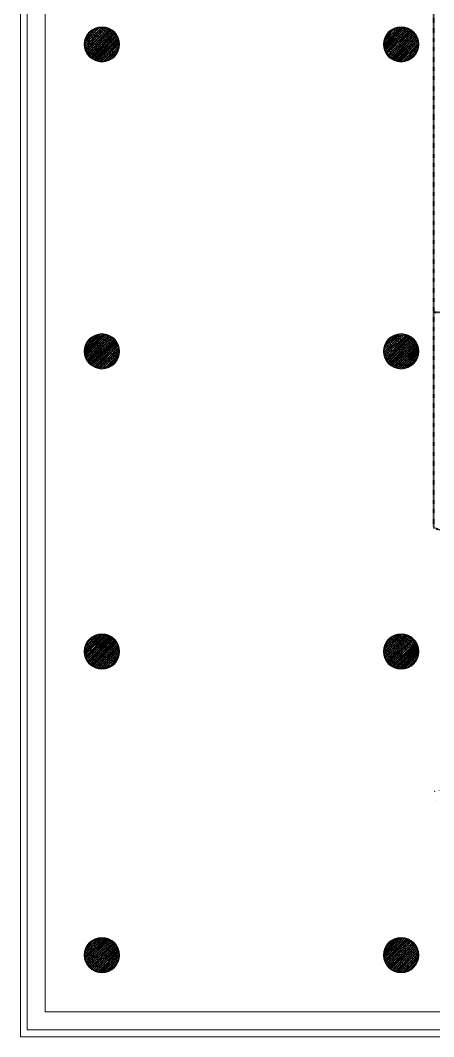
# Model space of a CAD drawing. Header units: millimetres. Extents: x -32090 to 18410, y 18847 to 76047.
# Drawn here: x -32090 to -22973, y 18847 to 41277 of the extents above; entities that cross this region are included whole.
import ezdxf

# ---------------------------------------------------------------- set-up
doc = ezdxf.new("R2010")
doc.units = ezdxf.units.MM
doc.linetypes.add('dash 1-1', pattern=[2, 1, -1])
for name, color, linetype, lineweight in [('A-DETL', 90, 'Continuous', 5), ('A-FLOR', 192, 'Continuous', 5), ('A-GLAZ-CWMG', 51, 'Continuous', 5), ('A-WALL', 113, 'Continuous', 5), ('A-WALL-PATT', 111, 'Continuous', 5), ('S-COLS', 52, 'Continuous', 5)]:
    doc.layers.add(name, color=color, linetype=linetype, lineweight=lineweight)

# ---------------------------------------------------------------- blocks, each defined once
blk = doc.blocks.new('Concrete-Round-Column - CLOS CIRLE 750-V7-1st Traffic Floor Plan - Pedestrian')
at = {"layer": 'S-COLS'}
h = blk.add_hatch(dxfattribs=at)
h.set_pattern_fill('FP_9', color=256, style=0, pattern_type=2)
h.set_pattern_definition([(50, (30289.934, -40747), (63.763904, -5.57885), [6.667, -73.342]), (355, (30289.934, -40747), (-12.334876, 66.86951), [5.334, -58.674]), (100.451, (30295.25, -40747.465), (51.43036, 61.29098), [5.667, -62.332]), (46.184, (30289.934, -40729.22), (94.87722, -14.71484), [10.001, -110.014]), (96.636, (30297.84, -40730.45), (83.09115, 86.5993), [8.5, -93.497]), (351.184, (30289.93, -40729.22), (83.09204, 86.59928), [8.001, -88.011]), (21, (30298.824, -40733.665), (53.064487, -35.792726), [6.668, -73.343]), (326, (30298.824, -40733.665), (21.63066, 64.46546), [5.334, -58.674]), (71.451, (30303.246, -40736.65), (74.69646, 28.67237), [5.667, -62.332]), (37.5, (30289.934, -40747), (1.080413, 29.594271), [1.676, -56.286, 1.676, -57.887, -58.896]), (37.5, (30289.934, -40747), (1.080413, 29.594271), [-117.526, 1.676, -57.22]), (7.5, (30289.934, -40747), (23.386368, 35.063507), [1.676, -32.283, 1.676, -54.953, -22.447]), (7.5, (30289.934, -40747), (23.386368, 35.063507), [-90.589, 1.676, -20.771]), (327.5, (30270.11, -40747), (47.456567, -2.005468), [1.676, -20.549, 1.676, -67.666, -92.011]), (327.5, (30270.11, -40747), (47.456567, -2.005468), [-91.567, 1.676, -90.335]), (317.5, (30261.22, -40747), (51.844948, 8.89904), [1.676, -27.216, 1.676, -44.374, -65.342]), (317.5, (30261.22, -40747), (51.844948, 8.89904), [-74.943, 1.676, -63.665]), (45, (30289.934, -40747), (-26.715908, 26.715908), []), (45, (30289.934, -40736.11), (-26.715908, 26.715908), [])])
h.paths.add_polyline_path([(0, -375), (65, -369), (128, -352), (187, -325), (241, -287), (287, -241), (325, -188), (352, -128), (369, -65), (375, 0), (369, 65), (352, 128), (325, 187), (287, 241), (241, 287), (187, 325), (128, 352), (65, 369), (0, 375), (-65, 369), (-128, 352), (-188, 325), (-241, 287), (-287, 241), (-325, 187), (-352, 128), (-369, 65), (-375, 0), (-369, -65), (-352, -128), (-325, -188), (-287, -241), (-241, -287), (-188, -325), (-128, -352), (-65, -369)])
at = {"layer": 'S-COLS', "lineweight": 15}
for start, end in [(360, 180), (180, 360)]:
    blk.add_arc((0, 0), 375, start, end, dxfattribs=at)
blk = doc.blocks.new('Concrete-Round-Column - CLOS CIRLE 750-V8-1st Traffic Floor Plan - Pedestrian')
at = {"layer": 'S-COLS'}
h = blk.add_hatch(dxfattribs=at)
h.set_pattern_fill('FP_10', color=256, style=0, pattern_type=2)
h.set_pattern_definition([(50, (23689.934, -40747), (63.763904, -5.57885), [6.667, -73.342]), (355, (23689.934, -40747), (-12.33488, 66.86951), [5.334, -58.674]), (100.451, (23695.25, -40747.465), (51.43036, 61.29098), [5.667, -62.332]), (46.184, (23689.934, -40729.22), (94.87722, -14.71484), [10.001, -110.014]), (96.636, (23697.84, -40730.45), (83.09115, 86.5993), [8.5, -93.497]), (351.184, (23689.93, -40729.22), (83.09204, 86.59928), [8.001, -88.011]), (21, (23698.824, -40733.665), (53.064487, -35.792726), [6.668, -73.343]), (326, (23698.824, -40733.665), (21.63066, 64.46546), [5.334, -58.674]), (71.451, (23703.246, -40736.65), (74.69646, 28.67237), [5.667, -62.332]), (37.5, (23689.934, -40747), (1.080413, 29.594271), [1.676, -56.286, 1.676, -57.887, -58.896]), (37.5, (23689.934, -40747), (1.080413, 29.594271), [-117.526, 1.676, -57.22]), (7.5, (23689.934, -40747), (23.386368, 35.063507), [1.676, -32.283, 1.676, -54.953, -22.447]), (7.5, (23689.934, -40747), (23.386368, 35.063507), [-90.589, 1.676, -20.771]), (327.5, (23670.11, -40747), (47.456567, -2.005468), [1.676, -20.549, 1.676, -67.666, -92.011]), (327.5, (23670.11, -40747), (47.456567, -2.005468), [-91.567, 1.676, -90.335]), (317.5, (23661.22, -40747), (51.844948, 8.89904), [1.676, -27.216, 1.676, -44.374, -65.342]), (317.5, (23661.22, -40747), (51.844948, 8.89904), [-74.943, 1.676, -63.665]), (45, (23689.934, -40747), (-26.715908, 26.715908), []), (45, (23689.934, -40736.11), (-26.715908, 26.715908), [])])
h.paths.add_polyline_path([(0, -375), (65, -369), (128, -352), (187, -325), (241, -287), (287, -241), (325, -188), (352, -128), (369, -65), (375, 0), (369, 65), (352, 128), (325, 187), (287, 241), (241, 287), (187, 325), (128, 352), (65, 369), (0, 375), (-65, 369), (-128, 352), (-188, 325), (-241, 287), (-287, 241), (-325, 187), (-352, 128), (-369, 65), (-375, 0), (-369, -65), (-352, -128), (-325, -188), (-287, -241), (-241, -287), (-188, -325), (-128, -352), (-65, -369)])
at = {"layer": 'S-COLS', "lineweight": 15}
for start, end in [(360, 180), (180, 360)]:
    blk.add_arc((0, 0), 375, start, end, dxfattribs=at)
blk = doc.blocks.new('Concrete-Round-Column - CLOS CIRLE 750-V9-1st Traffic Floor Plan - Pedestrian')
at = {"layer": 'S-COLS'}
h = blk.add_hatch(dxfattribs=at)
h.set_pattern_fill('FP_11', color=256, style=0, pattern_type=2)
h.set_pattern_definition([(50, (30289.934, -33972), (63.763904, -5.57885), [6.667, -73.342]), (355, (30289.934, -33972), (-12.33488, 66.86951), [5.334, -58.674]), (100.451, (30295.25, -33972.465), (51.43036, 61.29098), [5.667, -62.332]), (46.184, (30289.934, -33954.22), (94.87722, -14.71484), [10.001, -110.014]), (96.636, (30297.84, -33955.45), (83.09115, 86.5993), [8.5, -93.497]), (351.184, (30289.93, -33954.22), (83.09204, 86.59928), [8.001, -88.011]), (21, (30298.824, -33958.665), (53.064487, -35.792726), [6.667, -73.342]), (326, (30298.824, -33958.665), (21.63066, 64.46546), [5.334, -58.674]), (71.451, (30303.246, -33961.65), (74.69646, 28.67237), [5.667, -62.332]), (37.5, (30289.934, -33972), (1.080413, 29.594271), [1.676, -56.286, 1.676, -57.887, -58.896]), (37.5, (30289.934, -33972), (1.080413, 29.594271), [-117.526, 1.676, -57.22]), (7.5, (30289.934, -33972), (23.386368, 35.063507), [1.676, -32.283, 1.676, -54.953, -22.447]), (7.5, (30289.934, -33972), (23.386368, 35.063507), [-90.589, 1.676, -20.771]), (327.5, (30270.11, -33972), (47.456567, -2.005468), [1.676, -20.549, 1.676, -67.666, -92.012]), (327.5, (30270.11, -33972), (47.456567, -2.005468), [-91.567, 1.676, -90.335]), (317.5, (30261.22, -33972), (51.844948, 8.89904), [1.676, -27.216, 1.676, -44.374, -65.341]), (317.5, (30261.22, -33972), (51.844948, 8.89904), [-74.943, 1.676, -63.665]), (45, (30289.934, -33972), (-26.715908, 26.715908), []), (45, (30289.934, -33961.11), (-26.715908, 26.715908), [])])
h.paths.add_polyline_path([(0, -375), (65, -369), (128, -352), (187, -325), (241, -287), (287, -241), (325, -188), (352, -128), (369, -65), (375, 0), (369, 65), (352, 128), (325, 187), (287, 241), (241, 287), (187, 325), (128, 352), (65, 369), (0, 375), (-65, 369), (-128, 352), (-188, 325), (-241, 287), (-287, 241), (-325, 187), (-352, 128), (-369, 65), (-375, 0), (-369, -65), (-352, -128), (-325, -188), (-287, -241), (-241, -287), (-188, -325), (-128, -352), (-65, -369)])
at = {"layer": 'S-COLS', "lineweight": 15}
for start, end in [(360, 180), (180, 360)]:
    blk.add_arc((0, 0), 375, start, end, dxfattribs=at)
blk = doc.blocks.new('Concrete-Round-Column - CLOS CIRLE 750-V10-1st Traffic Floor Plan - Pedestrian')
at = {"layer": 'S-COLS'}
h = blk.add_hatch(dxfattribs=at)
h.set_pattern_fill('FP_12', color=256, style=0, pattern_type=2)
h.set_pattern_definition([(50, (23689.934, -33972), (63.763904, -5.57885), [6.667, -73.342]), (355, (23689.934, -33972), (-12.33488, 66.86951), [5.334, -58.674]), (100.451, (23695.25, -33972.465), (51.43036, 61.29098), [5.667, -62.332]), (46.184, (23689.934, -33954.22), (94.87722, -14.71484), [10.001, -110.014]), (96.636, (23697.84, -33955.45), (83.09115, 86.5993), [8.5, -93.497]), (351.184, (23689.93, -33954.22), (83.09204, 86.59928), [8.001, -88.011]), (21, (23698.824, -33958.665), (53.064487, -35.792726), [6.667, -73.342]), (326, (23698.824, -33958.665), (21.63066, 64.46546), [5.334, -58.674]), (71.451, (23703.246, -33961.65), (74.69646, 28.67237), [5.667, -62.332]), (37.5, (23689.934, -33972), (1.080413, 29.594271), [1.676, -56.286, 1.676, -57.887, -58.896]), (37.5, (23689.934, -33972), (1.080413, 29.594271), [-117.526, 1.676, -57.22]), (7.5, (23689.934, -33972), (23.386368, 35.063507), [1.676, -32.283, 1.676, -54.953, -22.447]), (7.5, (23689.934, -33972), (23.386368, 35.063507), [-90.589, 1.676, -20.771]), (327.5, (23670.11, -33972), (47.456567, -2.005468), [1.676, -20.549, 1.676, -67.666, -92.012]), (327.5, (23670.11, -33972), (47.456567, -2.005468), [-91.567, 1.676, -90.335]), (317.5, (23661.22, -33972), (51.844948, 8.89904), [1.676, -27.216, 1.676, -44.374, -65.341]), (317.5, (23661.22, -33972), (51.844948, 8.89904), [-74.943, 1.676, -63.665]), (45, (23689.934, -33972), (-26.71591, 26.71591), []), (45, (23689.934, -33961.11), (-26.71591, 26.71591), [])])
h.paths.add_polyline_path([(0, -375), (65, -369), (128, -352), (187, -325), (241, -287), (287, -241), (325, -188), (352, -128), (369, -65), (375, 0), (369, 65), (352, 128), (325, 187), (287, 241), (241, 287), (187, 325), (128, 352), (65, 369), (0, 375), (-65, 369), (-128, 352), (-188, 325), (-241, 287), (-287, 241), (-325, 187), (-352, 128), (-369, 65), (-375, 0), (-369, -65), (-352, -128), (-325, -188), (-287, -241), (-241, -287), (-188, -325), (-128, -352), (-65, -369)])
at = {"layer": 'S-COLS', "lineweight": 15}
for start, end in [(360, 180), (180, 360)]:
    blk.add_arc((0, 0), 375, start, end, dxfattribs=at)
blk = doc.blocks.new('Concrete-Round-Column - CLOS CIRLE 750-V11-1st Traffic Floor Plan - Pedestrian')
at = {"layer": 'S-COLS'}
h = blk.add_hatch(dxfattribs=at)
h.set_pattern_fill('FP_13', color=256, style=0, pattern_type=2)
h.set_pattern_definition([(50, (30289.934, -27347), (63.763904, -5.57885), [6.667, -73.342]), (355, (30289.934, -27347), (-12.33488, 66.86951), [5.334, -58.674]), (100.451, (30295.25, -27347.465), (51.43036, 61.29098), [5.667, -62.332]), (46.184, (30289.934, -27329.22), (94.87722, -14.71484), [10.001, -110.014]), (96.636, (30297.84, -27330.45), (83.09115, 86.5993), [8.5, -93.497]), (351.184, (30289.93, -27329.22), (83.09204, 86.59928), [8.001, -88.011]), (21, (30298.824, -27333.665), (53.064487, -35.792726), [6.667, -73.342]), (326, (30298.824, -27333.665), (21.63066, 64.46546), [5.334, -58.674]), (71.451, (30303.246, -27336.65), (74.69646, 28.67237), [5.667, -62.332]), (37.5, (30289.934, -27347), (1.080413, 29.594271), [1.676, -56.286, 1.676, -57.887, -58.896]), (37.5, (30289.934, -27347), (1.080413, 29.594271), [-117.526, 1.676, -57.22]), (7.5, (30289.934, -27347), (23.386368, 35.063507), [1.676, -32.283, 1.676, -54.953, -22.447]), (7.5, (30289.934, -27347), (23.386368, 35.063507), [-90.589, 1.676, -20.771]), (327.5, (30270.11, -27347), (47.456567, -2.005468), [1.676, -20.549, 1.676, -67.666, -92.012]), (327.5, (30270.11, -27347), (47.456567, -2.005468), [-91.567, 1.676, -90.335]), (317.5, (30261.22, -27347), (51.844948, 8.89904), [1.676, -27.216, 1.676, -44.374, -65.341]), (317.5, (30261.22, -27347), (51.844948, 8.89904), [-74.943, 1.676, -63.665]), (45, (30289.934, -27347), (-26.71591, 26.71591), []), (45, (30289.934, -27336.11), (-26.71591, 26.71591), [])])
h.paths.add_polyline_path([(0, -375), (65, -369), (128, -352), (187, -325), (241, -287), (287, -241), (325, -188), (352, -128), (369, -65), (375, 0), (369, 65), (352, 128), (325, 187), (287, 241), (241, 287), (187, 325), (128, 352), (65, 369), (0, 375), (-65, 369), (-128, 352), (-188, 325), (-241, 287), (-287, 241), (-325, 187), (-352, 128), (-369, 65), (-375, 0), (-369, -65), (-352, -128), (-325, -188), (-287, -241), (-241, -287), (-188, -325), (-128, -352), (-65, -369)])
at = {"layer": 'S-COLS', "lineweight": 15}
for start, end in [(360, 180), (180, 360)]:
    blk.add_arc((0, 0), 375, start, end, dxfattribs=at)
blk = doc.blocks.new('Concrete-Round-Column - CLOS CIRLE 750-V12-1st Traffic Floor Plan - Pedestrian')
at = {"layer": 'S-COLS'}
h = blk.add_hatch(dxfattribs=at)
h.set_pattern_fill('FP_14', color=256, style=0, pattern_type=2)
h.set_pattern_definition([(50, (23689.934, -27347), (63.763904, -5.57885), [6.667, -73.342]), (355, (23689.934, -27347), (-12.33488, 66.86951), [5.334, -58.674]), (100.451, (23695.25, -27347.465), (51.43036, 61.29098), [5.667, -62.332]), (46.184, (23689.934, -27329.22), (94.87722, -14.71484), [10.001, -110.014]), (96.636, (23697.84, -27330.45), (83.09115, 86.5993), [8.5, -93.497]), (351.184, (23689.93, -27329.22), (83.09204, 86.59928), [8.001, -88.011]), (21, (23698.824, -27333.665), (53.06449, -35.79273), [6.667, -73.342]), (326, (23698.824, -27333.665), (21.63066, 64.46546), [5.334, -58.674]), (71.451, (23703.246, -27336.65), (74.69646, 28.67237), [5.667, -62.332]), (37.5, (23689.934, -27347), (1.080413, 29.594271), [1.676, -56.286, 1.676, -57.887, -58.896]), (37.5, (23689.934, -27347), (1.080413, 29.594271), [-117.526, 1.676, -57.22]), (7.5, (23689.934, -27347), (23.386368, 35.063507), [1.676, -32.283, 1.676, -54.953, -22.447]), (7.5, (23689.934, -27347), (23.386368, 35.063507), [-90.589, 1.676, -20.771]), (327.5, (23670.11, -27347), (47.456567, -2.005468), [1.676, -20.549, 1.676, -67.666, -92.012]), (327.5, (23670.11, -27347), (47.456567, -2.005468), [-91.567, 1.676, -90.335]), (317.5, (23661.22, -27347), (51.844948, 8.89904), [1.676, -27.216, 1.676, -44.374, -65.341]), (317.5, (23661.22, -27347), (51.844948, 8.89904), [-74.943, 1.676, -63.665]), (45, (23689.934, -27347), (-26.71591, 26.71591), []), (45, (23689.934, -27336.11), (-26.71591, 26.71591), [])])
h.paths.add_polyline_path([(0, -375), (65, -369), (128, -352), (187, -325), (241, -287), (287, -241), (325, -188), (352, -128), (369, -65), (375, 0), (369, 65), (352, 128), (325, 187), (287, 241), (241, 287), (187, 325), (128, 352), (65, 369), (0, 375), (-65, 369), (-128, 352), (-188, 325), (-241, 287), (-287, 241), (-325, 187), (-352, 128), (-369, 65), (-375, 0), (-369, -65), (-352, -128), (-325, -188), (-287, -241), (-241, -287), (-188, -325), (-128, -352), (-65, -369)])
at = {"layer": 'S-COLS', "lineweight": 15}
for start, end in [(360, 180), (180, 360)]:
    blk.add_arc((0, 0), 375, start, end, dxfattribs=at)
blk = doc.blocks.new('Concrete-Round-Column - CLOS CIRLE 750-V13-1st Traffic Floor Plan - Pedestrian')
at = {"layer": 'S-COLS'}
h = blk.add_hatch(dxfattribs=at)
h.set_pattern_fill('FP_15', color=256, style=0, pattern_type=2)
h.set_pattern_definition([(50, (30289.934, -20647), (63.763904, -5.57885), [6.667, -73.342]), (355, (30289.934, -20647), (-12.33488, 66.86951), [5.334, -58.674]), (100.451, (30295.25, -20647.465), (51.43036, 61.29098), [5.667, -62.332]), (46.184, (30289.934, -20629.22), (94.87722, -14.71484), [10.001, -110.014]), (96.636, (30297.84, -20630.45), (83.09115, 86.5993), [8.5, -93.497]), (351.184, (30289.93, -20629.22), (83.09204, 86.59928), [8.001, -88.011]), (21, (30298.824, -20633.665), (53.06449, -35.79273), [6.667, -73.342]), (326, (30298.824, -20633.665), (21.63066, 64.46546), [5.334, -58.674]), (71.451, (30303.246, -20636.65), (74.69646, 28.67237), [5.667, -62.332]), (37.5, (30289.934, -20647), (1.080413, 29.594271), [1.676, -56.286, 1.676, -57.887, -58.896]), (37.5, (30289.934, -20647), (1.080413, 29.594271), [-117.526, 1.676, -57.22]), (7.5, (30289.934, -20647), (23.386368, 35.063507), [1.676, -32.283, 1.676, -54.953, -22.447]), (7.5, (30289.934, -20647), (23.386368, 35.063507), [-90.589, 1.676, -20.771]), (327.5, (30270.11, -20647), (47.456567, -2.005468), [1.676, -20.549, 1.676, -67.666, -92.012]), (327.5, (30270.11, -20647), (47.456567, -2.005468), [-91.567, 1.676, -90.335]), (317.5, (30261.22, -20647), (51.844948, 8.89904), [1.676, -27.216, 1.676, -44.374, -65.341]), (317.5, (30261.22, -20647), (51.844948, 8.89904), [-74.943, 1.676, -63.665]), (45, (30289.934, -20647), (-26.71591, 26.71591), []), (45, (30289.934, -20636.11), (-26.71591, 26.71591), [])])
h.paths.add_polyline_path([(0, -375), (65, -369), (128, -352), (187, -325), (241, -287), (287, -241), (325, -188), (352, -128), (369, -65), (375, 0), (369, 65), (352, 128), (325, 187), (287, 241), (241, 287), (187, 325), (128, 352), (65, 369), (0, 375), (-65, 369), (-128, 352), (-188, 325), (-241, 287), (-287, 241), (-325, 187), (-352, 128), (-369, 65), (-375, 0), (-369, -65), (-352, -128), (-325, -188), (-287, -241), (-241, -287), (-188, -325), (-128, -352), (-65, -369)])
at = {"layer": 'S-COLS', "lineweight": 15}
for start, end in [(360, 180), (180, 360)]:
    blk.add_arc((0, 0), 375, start, end, dxfattribs=at)
blk = doc.blocks.new('Concrete-Round-Column - CLOS CIRLE 750-V14-1st Traffic Floor Plan - Pedestrian')
at = {"layer": 'S-COLS'}
h = blk.add_hatch(dxfattribs=at)
h.set_pattern_fill('FP_16', color=256, style=0, pattern_type=2)
h.set_pattern_definition([(50, (23689.934, -20647), (63.7639, -5.57885), [6.667, -73.342]), (355, (23689.934, -20647), (-12.33488, 66.86951), [5.334, -58.674]), (100.451, (23695.25, -20647.465), (51.43036, 61.29098), [5.667, -62.332]), (46.184, (23689.934, -20629.22), (94.87722, -14.71484), [10.001, -110.014]), (96.636, (23697.84, -20630.45), (83.09115, 86.5993), [8.5, -93.497]), (351.184, (23689.93, -20629.22), (83.09204, 86.59928), [8.001, -88.011]), (21, (23698.824, -20633.665), (53.06449, -35.79273), [6.667, -73.342]), (326, (23698.824, -20633.665), (21.63066, 64.46546), [5.334, -58.674]), (71.451, (23703.246, -20636.65), (74.69646, 28.67237), [5.667, -62.332]), (37.5, (23689.934, -20647), (1.080413, 29.594271), [1.676, -56.286, 1.676, -57.887, -58.896]), (37.5, (23689.934, -20647), (1.080413, 29.594271), [-117.526, 1.676, -57.22]), (7.5, (23689.934, -20647), (23.386368, 35.063507), [1.676, -32.283, 1.676, -54.953, -22.447]), (7.5, (23689.934, -20647), (23.386368, 35.063507), [-90.589, 1.676, -20.771]), (327.5, (23670.11, -20647), (47.456567, -2.005468), [1.676, -20.549, 1.676, -67.666, -92.012]), (327.5, (23670.11, -20647), (47.456567, -2.005468), [-91.567, 1.676, -90.335]), (317.5, (23661.22, -20647), (51.84495, 8.89904), [1.676, -27.216, 1.676, -44.374, -65.341]), (317.5, (23661.22, -20647), (51.84495, 8.89904), [-74.943, 1.676, -63.665]), (45, (23689.934, -20647), (-26.71591, 26.71591), []), (45, (23689.934, -20636.11), (-26.71591, 26.71591), [])])
h.paths.add_polyline_path([(0, -375), (65, -369), (128, -352), (187, -325), (241, -287), (287, -241), (325, -188), (352, -128), (369, -65), (375, 0), (369, 65), (352, 128), (325, 187), (287, 241), (241, 287), (187, 325), (128, 352), (65, 369), (0, 375), (-65, 369), (-128, 352), (-188, 325), (-241, 287), (-287, 241), (-325, 187), (-352, 128), (-369, 65), (-375, 0), (-369, -65), (-352, -128), (-325, -188), (-287, -241), (-241, -287), (-188, -325), (-128, -352), (-65, -369)])
at = {"layer": 'S-COLS', "lineweight": 15}
for start, end in [(360, 180), (180, 360)]:
    blk.add_arc((0, 0), 375, start, end, dxfattribs=at)
blk = doc.blocks.new('GUTTER_1 - GUTTER_1-8544427-1st Traffic Floor Plan - Pedestrian')
at = {"layer": 'A-FLOR'}
for p, q in [((-32090, 18847), (-32090, 76047)), ((-31940, 75897), (-31940, 18997)), ((18410, 18847), (-32090, 18847)), ((-31940, 18997), (18260, 18997))]:
    blk.add_line(p, q, dxfattribs=at)
blk = doc.blocks.new('Rectangular Mullion - 15 x 100mm-10925089-1st Traffic Floor Plan - Pedestrian')
at = {"layer": 'A-GLAZ-CWMG'}
for p, q in [((-22656, 23688), (-22672, 23701)), ((-22599, 23771), (-22592, 23764)), ((-22507, 23562), (-22511, 23565))]:
    blk.add_line(p, q, dxfattribs=at)

msp = doc.modelspace()

# ---------------------------------------------------------------- hatches: boundary and pattern name
at = {"layer": 'A-WALL-PATT'}
for points in [[(-30680, 40747), (-30665, 40747), (-30659, 40815), (-30642, 40875), (-30615, 40935), (-30577, 40988), (-30531, 41034), (-30477, 41072), (-30418, 41099), (-30355, 41116), (-30290, 41122), (-30222, 41116), (-30162, 41099), (-30102, 41072), (-30049, 41034), (-30003, 40988), (-29965, 40935), (-29938, 40875), (-29921, 40812), (-29915, 40747), (-29900, 40747), (-29906, 40815), (-29923, 40880), (-29952, 40942), (-29991, 40998), (-30039, 41046), (-30095, 41085), (-30157, 41113), (-30225, 41131), (-30290, 41137), (-30358, 41131), (-30423, 41113), (-30485, 41085), (-30541, 41046), (-30589, 40998), (-30628, 40942), (-30656, 40880), (-30674, 40815)], [(-23315, 40747), (-23300, 40747), (-23306, 40815), (-23323, 40880), (-23352, 40942), (-23391, 40998), (-23439, 41046), (-23495, 41085), (-23557, 41113), (-23625, 41131), (-23690, 41137), (-23758, 41131), (-23823, 41113), (-23885, 41085), (-23941, 41046), (-23989, 40998), (-24028, 40942), (-24056, 40880), (-24074, 40815), (-24080, 40747), (-24065, 40747), (-24059, 40815), (-24042, 40875), (-24015, 40935), (-23977, 40988), (-23931, 41034), (-23877, 41072), (-23818, 41099), (-23755, 41116), (-23690, 41122), (-23622, 41116), (-23562, 41099), (-23502, 41072), (-23449, 41034), (-23403, 40988), (-23365, 40935), (-23338, 40875), (-23321, 40812)], [(-30290, 40357), (-30222, 40363), (-30157, 40381), (-30095, 40409), (-30039, 40448), (-29991, 40496), (-29952, 40552), (-29923, 40614), (-29906, 40679), (-29900, 40747), (-29915, 40747), (-29921, 40679), (-29938, 40619), (-29965, 40560), (-30003, 40506), (-30049, 40460), (-30102, 40422), (-30162, 40395), (-30225, 40378), (-30290, 40372), (-30358, 40378), (-30418, 40395), (-30477, 40422), (-30531, 40460), (-30577, 40506), (-30615, 40560), (-30642, 40619), (-30659, 40682), (-30665, 40747), (-30680, 40747), (-30674, 40679), (-30656, 40614), (-30628, 40552), (-30589, 40496), (-30541, 40448), (-30485, 40409), (-30423, 40381), (-30355, 40363)], [(-23690, 40357), (-23622, 40363), (-23557, 40381), (-23495, 40409), (-23439, 40448), (-23391, 40496), (-23352, 40552), (-23323, 40614), (-23306, 40679), (-23300, 40747), (-23315, 40747), (-23321, 40679), (-23338, 40619), (-23365, 40560), (-23403, 40506), (-23449, 40460), (-23502, 40422), (-23562, 40395), (-23625, 40378), (-23690, 40372), (-23758, 40378), (-23818, 40395), (-23877, 40422), (-23931, 40460), (-23977, 40506), (-24015, 40560), (-24042, 40619), (-24059, 40682), (-24065, 40747), (-24080, 40747), (-24074, 40679), (-24056, 40614), (-24028, 40552), (-23989, 40496), (-23941, 40448), (-23885, 40409), (-23823, 40381), (-23755, 40363)], [(-30674, 33972), (-30665, 33972), (-30659, 34040), (-30642, 34100), (-30615, 34160), (-30577, 34213), (-30531, 34259), (-30477, 34297), (-30418, 34324), (-30355, 34341), (-30290, 34347), (-30222, 34341), (-30162, 34324), (-30102, 34297), (-30049, 34259), (-30003, 34213), (-29965, 34160), (-29938, 34100), (-29921, 34037), (-29915, 33972), (-29900, 33972), (-29906, 34040), (-29923, 34105), (-29952, 34167), (-29991, 34223), (-30039, 34271), (-30095, 34310), (-30157, 34338), (-30225, 34356), (-30290, 34362), (-30358, 34356), (-30423, 34338), (-30485, 34310), (-30541, 34271), (-30589, 34223), (-30628, 34167), (-30656, 34105), (-30674, 34040), (-30680, 33972)], [(-24065, 33972), (-24059, 34040), (-24042, 34100), (-24015, 34160), (-23977, 34213), (-23931, 34259), (-23877, 34297), (-23818, 34324), (-23755, 34341), (-23690, 34347), (-23622, 34341), (-23562, 34324), (-23502, 34297), (-23449, 34259), (-23403, 34213), (-23365, 34160), (-23338, 34100), (-23321, 34037), (-23315, 33972), (-23300, 33972), (-23306, 34040), (-23323, 34105), (-23352, 34167), (-23391, 34223), (-23439, 34271), (-23495, 34310), (-23557, 34338), (-23625, 34356), (-23690, 34362), (-23758, 34356), (-23823, 34338), (-23885, 34310), (-23941, 34271), (-23989, 34223), (-24028, 34167), (-24056, 34105), (-24074, 34040), (-24080, 33972), (-24074, 33972)], [(-30290, 33582), (-30222, 33588), (-30157, 33606), (-30095, 33634), (-30039, 33673), (-29991, 33721), (-29952, 33777), (-29923, 33839), (-29906, 33904), (-29900, 33972), (-29915, 33972), (-29921, 33904), (-29938, 33844), (-29965, 33785), (-30003, 33731), (-30049, 33685), (-30102, 33647), (-30162, 33620), (-30225, 33603), (-30290, 33597), (-30358, 33603), (-30418, 33620), (-30477, 33647), (-30531, 33685), (-30577, 33731), (-30615, 33785), (-30642, 33844), (-30659, 33907), (-30665, 33972), (-30680, 33972), (-30674, 33904), (-30656, 33839), (-30628, 33777), (-30589, 33721), (-30541, 33673), (-30485, 33634), (-30423, 33606), (-30355, 33588)], [(-23690, 33582), (-23622, 33588), (-23557, 33606), (-23495, 33634), (-23439, 33673), (-23391, 33721), (-23352, 33777), (-23323, 33839), (-23306, 33904), (-23300, 33972), (-23315, 33972), (-23321, 33904), (-23338, 33844), (-23365, 33785), (-23403, 33731), (-23449, 33685), (-23502, 33647), (-23562, 33620), (-23625, 33603), (-23690, 33597), (-23758, 33603), (-23818, 33620), (-23877, 33647), (-23931, 33685), (-23977, 33731), (-24015, 33785), (-24042, 33844), (-24059, 33907), (-24065, 33972), (-24080, 33972), (-24074, 33904), (-24056, 33839), (-24028, 33777), (-23989, 33721), (-23941, 33673), (-23885, 33634), (-23823, 33606), (-23755, 33588)], [(-30674, 27347), (-30665, 27347), (-30659, 27415), (-30642, 27475), (-30615, 27535), (-30577, 27588), (-30531, 27634), (-30477, 27672), (-30418, 27699), (-30355, 27716), (-30290, 27722), (-30222, 27716), (-30162, 27699), (-30102, 27672), (-30049, 27634), (-30003, 27588), (-29965, 27535), (-29938, 27475), (-29921, 27412), (-29915, 27347), (-29900, 27347), (-29906, 27415), (-29923, 27480), (-29952, 27542), (-29991, 27598), (-30039, 27646), (-30095, 27685), (-30157, 27713), (-30225, 27731), (-30290, 27737), (-30358, 27731), (-30423, 27713), (-30485, 27685), (-30541, 27646), (-30589, 27598), (-30628, 27542), (-30656, 27480), (-30674, 27412), (-30680, 27347)], [(-24080, 27347), (-24065, 27347), (-24059, 27415), (-24042, 27475), (-24015, 27535), (-23977, 27588), (-23931, 27634), (-23877, 27672), (-23818, 27699), (-23755, 27716), (-23690, 27722), (-23622, 27716), (-23562, 27699), (-23502, 27672), (-23449, 27634), (-23403, 27588), (-23365, 27535), (-23338, 27475), (-23321, 27412), (-23315, 27347), (-23300, 27347), (-23306, 27415), (-23323, 27480), (-23352, 27542), (-23391, 27598), (-23439, 27646), (-23495, 27685), (-23557, 27713), (-23625, 27731), (-23690, 27737), (-23758, 27731), (-23823, 27713), (-23885, 27685), (-23941, 27646), (-23989, 27598), (-24028, 27542), (-24056, 27480), (-24074, 27412)], [(-30290, 26957), (-30222, 26963), (-30157, 26981), (-30095, 27009), (-30039, 27048), (-29991, 27096), (-29952, 27152), (-29923, 27214), (-29906, 27279), (-29900, 27347), (-29915, 27347), (-29921, 27279), (-29938, 27219), (-29965, 27160), (-30003, 27106), (-30049, 27060), (-30102, 27022), (-30162, 26995), (-30225, 26978), (-30290, 26972), (-30358, 26978), (-30418, 26995), (-30477, 27022), (-30531, 27060), (-30577, 27106), (-30615, 27160), (-30642, 27219), (-30659, 27282), (-30665, 27347), (-30680, 27347), (-30674, 27279), (-30656, 27214), (-30628, 27152), (-30589, 27096), (-30541, 27048), (-30485, 27009), (-30423, 26981), (-30355, 26963)], [(-23690, 26957), (-23622, 26963), (-23557, 26981), (-23495, 27009), (-23439, 27048), (-23391, 27096), (-23352, 27152), (-23323, 27214), (-23306, 27279), (-23300, 27347), (-23315, 27347), (-23321, 27279), (-23338, 27219), (-23365, 27160), (-23403, 27106), (-23449, 27060), (-23502, 27022), (-23562, 26995), (-23625, 26978), (-23690, 26972), (-23758, 26978), (-23818, 26995), (-23877, 27022), (-23931, 27060), (-23977, 27106), (-24015, 27160), (-24042, 27219), (-24059, 27282), (-24065, 27347), (-24080, 27347), (-24074, 27279), (-24056, 27214), (-24028, 27152), (-23989, 27096), (-23941, 27048), (-23885, 27009), (-23823, 26981), (-23755, 26963)], [(-29906, 20647), (-29900, 20647), (-29906, 20715), (-29923, 20780), (-29952, 20842), (-29991, 20898), (-30039, 20946), (-30095, 20985), (-30157, 21013), (-30225, 21031), (-30290, 21037), (-30358, 21031), (-30423, 21013), (-30485, 20985), (-30541, 20946), (-30589, 20898), (-30628, 20842), (-30656, 20780), (-30674, 20715), (-30680, 20647), (-30665, 20647), (-30659, 20715), (-30642, 20775), (-30615, 20835), (-30577, 20888), (-30531, 20934), (-30477, 20972), (-30418, 20999), (-30355, 21016), (-30290, 21022), (-30222, 21016), (-30162, 20999), (-30102, 20972), (-30049, 20934), (-30003, 20888), (-29965, 20835), (-29938, 20775), (-29921, 20712), (-29915, 20647)], [(-24080, 20647), (-24065, 20647), (-24059, 20715), (-24042, 20775), (-24015, 20835), (-23977, 20888), (-23931, 20934), (-23877, 20972), (-23818, 20999), (-23755, 21016), (-23690, 21022), (-23622, 21016), (-23562, 20999), (-23502, 20972), (-23449, 20934), (-23403, 20888), (-23365, 20835), (-23338, 20775), (-23321, 20712), (-23315, 20647), (-23300, 20647), (-23306, 20715), (-23323, 20780), (-23352, 20842), (-23391, 20898), (-23439, 20946), (-23495, 20985), (-23557, 21013), (-23625, 21031), (-23690, 21037), (-23758, 21031), (-23823, 21013), (-23885, 20985), (-23941, 20946), (-23989, 20898), (-24028, 20842), (-24056, 20780), (-24074, 20715), (-24078, 20669)], [(-30290, 20257), (-30222, 20263), (-30157, 20281), (-30095, 20309), (-30039, 20348), (-29991, 20396), (-29952, 20452), (-29923, 20514), (-29906, 20579), (-29900, 20647), (-29915, 20647), (-29921, 20579), (-29938, 20519), (-29965, 20460), (-30003, 20406), (-30049, 20360), (-30102, 20322), (-30162, 20295), (-30225, 20278), (-30290, 20272), (-30358, 20278), (-30418, 20295), (-30477, 20322), (-30531, 20360), (-30577, 20406), (-30615, 20460), (-30642, 20519), (-30659, 20582), (-30665, 20647), (-30680, 20647), (-30674, 20579), (-30656, 20514), (-30628, 20452), (-30589, 20396), (-30541, 20348), (-30485, 20309), (-30423, 20281), (-30355, 20263)], [(-23690, 20257), (-23622, 20263), (-23557, 20281), (-23495, 20309), (-23439, 20348), (-23391, 20396), (-23352, 20452), (-23323, 20514), (-23306, 20579), (-23300, 20647), (-23315, 20647), (-23321, 20579), (-23338, 20519), (-23365, 20460), (-23403, 20406), (-23449, 20360), (-23502, 20322), (-23562, 20295), (-23625, 20278), (-23690, 20272), (-23758, 20278), (-23818, 20295), (-23877, 20322), (-23931, 20360), (-23977, 20406), (-24015, 20460), (-24042, 20519), (-24059, 20582), (-24065, 20647), (-24080, 20647), (-24074, 20579), (-24056, 20514), (-24028, 20452), (-23989, 20396), (-23941, 20348), (-23885, 20309), (-23823, 20281), (-23755, 20263)]]:
    msp.add_hatch(color=256, dxfattribs=at).paths.add_polyline_path(points)

# ---------------------------------------------------------------- linework, layer by layer
at = {"layer": 'A-DETL', "linetype": 'dash 1-1', "lineweight": 40}
for p, q in [((-22975, 63627), (-22975, 30082)), ((-22975, 34839), (-4305, 34839)), ((-22975, 30082), (-17077, 27935))]:
    msp.add_line(p, q, dxfattribs=at)
at = {"layer": 'A-FLOR'}
for p, q in [((-31540, 19397), (-31540, 75497)), ((17860, 19397), (-31540, 19397))]:
    msp.add_line(p, q, dxfattribs=at)
at = {"layer": 'A-WALL', "lineweight": 15}
for centre, start, end in [((-30290, 40747), 0, 180), ((-23690, 40747), 0, 180), ((-30290, 40747), 180, 0), ((-23690, 40747), 180, 0), ((-30290, 33972), 0, 180), ((-23690, 33972), 0, 180), ((-30290, 33972), 180, 360), ((-23690, 33972), 180, 360), ((-30290, 27347), 0, 180), ((-23690, 27347), 0, 180), ((-30290, 27347), 180, 360), ((-23690, 27347), 180, 360), ((-30290, 20647), 0, 180), ((-23690, 20647), 0, 180), ((-30290, 20647), 180, 360), ((-23690, 20647), 180, 360)]:
    msp.add_arc(centre, 390, start, end, dxfattribs=at)

# ---------------------------------------------------------------- block references
at = {"layer": 'A-FLOR'}
msp.add_blockref('GUTTER_1 - GUTTER_1-8544427-1st Traffic Floor Plan - Pedestrian', (0, 0), dxfattribs=at)
at = {"layer": 'A-GLAZ-CWMG', "rotation": 324.7011007620923}
msp.add_blockref('Rectangular Mullion - 15 x 100mm-10925089-1st Traffic Floor Plan - Pedestrian', (-18146, -8172), dxfattribs=at)
at = {"layer": 'S-COLS', "lineweight": 15}
for name, p in [('Concrete-Round-Column - CLOS CIRLE 750-V7-1st Traffic Floor Plan - Pedestrian', (-30290, 40747)), ('Concrete-Round-Column - CLOS CIRLE 750-V8-1st Traffic Floor Plan - Pedestrian', (-23690, 40747)), ('Concrete-Round-Column - CLOS CIRLE 750-V9-1st Traffic Floor Plan - Pedestrian', (-30290, 33972)), ('Concrete-Round-Column - CLOS CIRLE 750-V10-1st Traffic Floor Plan - Pedestrian', (-23690, 33972)), ('Concrete-Round-Column - CLOS CIRLE 750-V11-1st Traffic Floor Plan - Pedestrian', (-30290, 27347)), ('Concrete-Round-Column - CLOS CIRLE 750-V12-1st Traffic Floor Plan - Pedestrian', (-23690, 27347)), ('Concrete-Round-Column - CLOS CIRLE 750-V13-1st Traffic Floor Plan - Pedestrian', (-30290, 20647)), ('Concrete-Round-Column - CLOS CIRLE 750-V14-1st Traffic Floor Plan - Pedestrian', (-23690, 20647))]:
    msp.add_blockref(name, p, dxfattribs=at)

doc.saveas('drawing.dxf')
